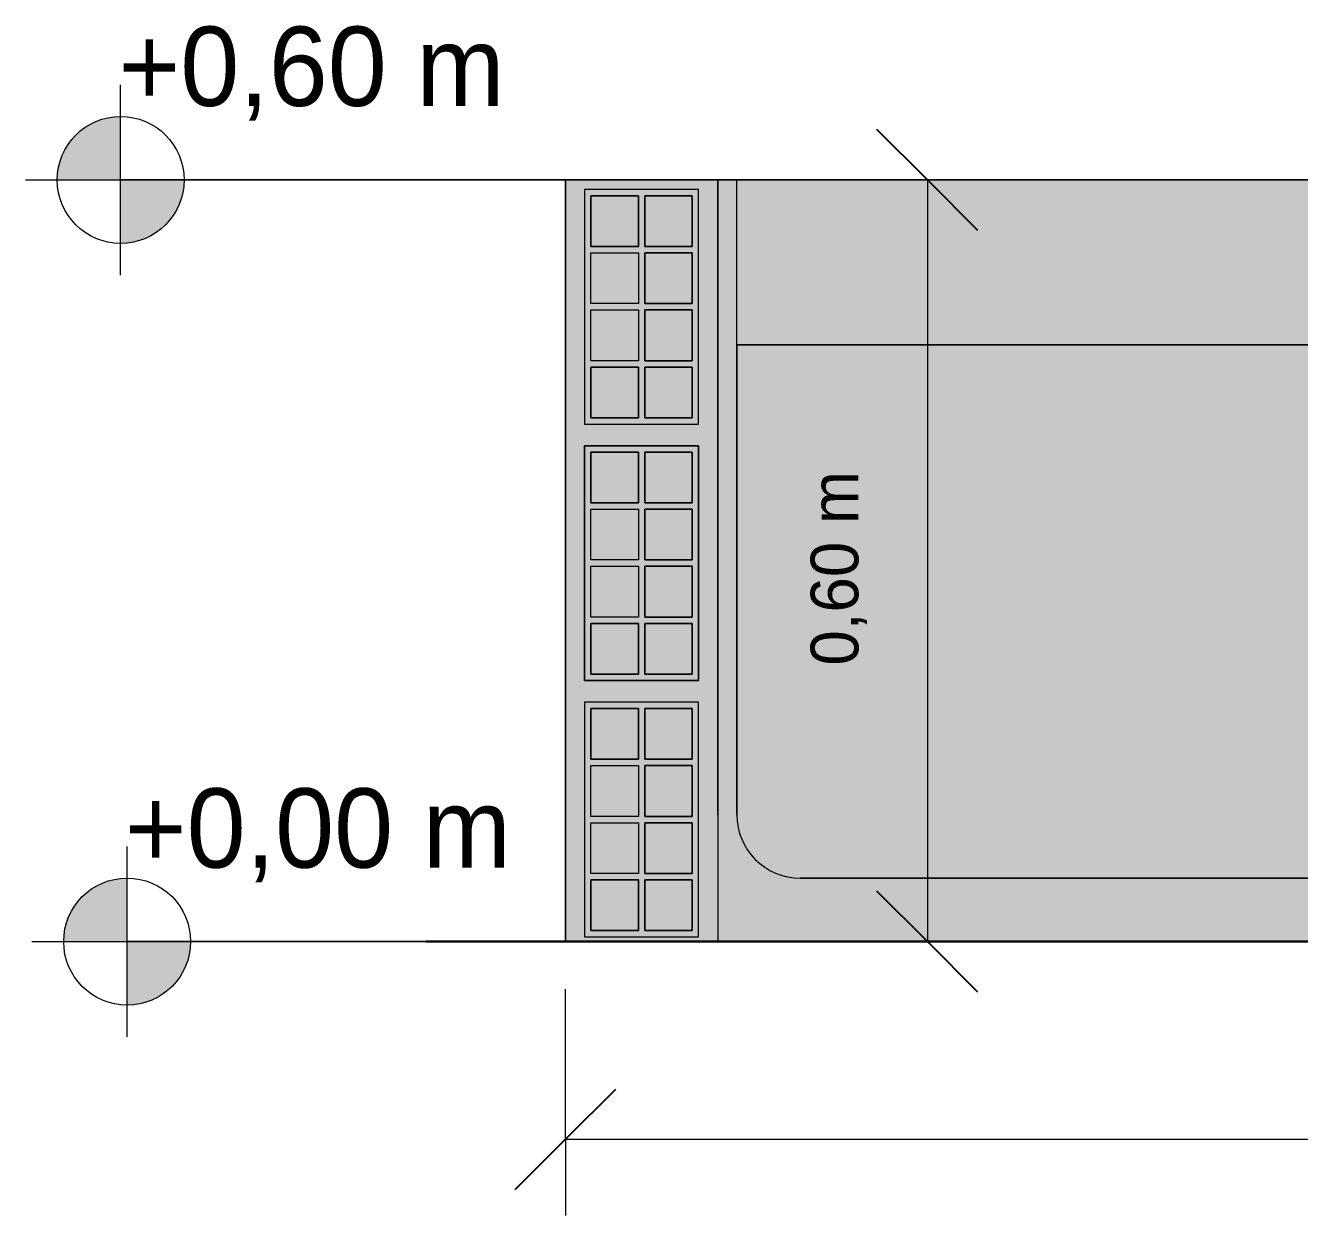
# Model space of a CAD drawing. Header units: metres. Extents: x 5 to 242, y -3 to 162.
# Drawn here: x 43.33 to 44.334, y -0.216 to 0.722 of the extents above; entities that cross this region are included whole.
import ezdxf

# ---------------------------------------------------------------- set-up
doc = ezdxf.new("R2010")
doc.units = ezdxf.units.M
doc.linetypes.add('IMPORT-Dashed _3_', pattern=[0.75, 0.5, -0.25])
doc.layers.add('1053_ARQ_BASE_MATADOURO_2_dwg', color=7, linetype='Continuous', lineweight=5, true_color=0x767676)
doc.layers.add('1053_ARQ_BASE_MATADOURO_dwg', color=7, linetype='Continuous', lineweight=5, true_color=0x767676)
for name, color, linetype, lineweight in [('A-ANNO-DIMS', 7, 'Continuous', 5), ('A-ANNO-DIMS-25', 7, 'Continuous', 5), ('A-COTAS', 7, 'Continuous', 9), ('A-DETL', 7, 'Continuous', 5), ('A-DETL-GENF', 7, 'Continuous', 5), ('A-DETL-THIN', 7, 'Continuous', 5), ('A-ESQ-PORTAS', 7, 'Continuous', 20), ('A-PAREDE', 7, 'Continuous', 30), ('A-PISO', 7, 'Continuous', 5), ('A-PROJEÇÃO', 7, 'IMPORT-Dashed _3_', 15), ('A-WALL', 7, 'Continuous', 9), ('A_PROJEÇÃO', 7, 'IMPORT-Dashed _3_', 5), ('G-ANNO-DIMS', 7, 'Continuous', 5)]:
    doc.layers.add(name, color=color, linetype=linetype, lineweight=lineweight)
doc.styles.add('Century Gothic', font='GOTHIC.TTF', dxfattribs={"height": 0.0375})
doc.styles.add('Century Gothic_1', font='GOTHIC.TTF', dxfattribs={"height": 0.0625})
doc.dimstyles.new('Setores_1_5', dxfattribs={"dimscale": 0.3048, "dimtxt": 0.039156, "dimasz": 0.260417, "dimexe": 0.19685, "dimexo": 0.123031, "dimgap": 0.143537, "dimtad": 1, "dimrnd": 0.01, "dimzin": 0, "dimdsep": 46, "dimtxsty": 'Century Gothic', "dimblk1": 'OBLIQUE', "dimblk2": 'OBLIQUE', "dimsah": 1, "dimcen": 0.09, "dimazin": 0, "dimtfac": 1, "dimtdec": 4, "dimtix": 1, "dimtmove": 0, "dimatfit": 3, "dimfxl": 1, "dimtvp": 1, "dimtolj": 1, "dimtzin": 0, "dimarcsym": 2})

# ---------------------------------------------------------------- blocks, each defined once
blk = doc.blocks.new('1053_ARQ_BASE_MATADOURO_dwg_arq geral tgov-4039641-CC')
at = {"lineweight": 5}
for p, q in [((109.7042, 0), (117.8604, 0)), ((109.7042, 0), (117.8604, 0)), ((109.7042, 0), (117.8604, 0)), ((109.7042, 0), (117.8604, 0)), ((117.8604, 0), (109.8142, 0))]:
    blk.add_line(p, q, dxfattribs=at)
at = {"layer": 'A-COTAS'}
for p in [(114.8218, 0), (117.8604, 0)]:
    blk.add_line(p, (109.7042, 0), dxfattribs=at)
at = {"layer": 'A-ESQ-PORTAS'}
for p, q in [((110.1911, 0), (110.1881, 0)), ((110.1941, 0), (110.1911, 0)), ((110.1874, 0), (110.1674, 0)), ((110.1674, 0), (110.1874, 0)), ((110.1942, 0), (110.1842, 0)), ((110.1842, 0), (110.1942, 0)), ((110.2242, 0), (110.1942, 0)), ((110.1942, 0), (110.2242, 0))]:
    blk.add_line(p, q, dxfattribs=at)
at = {"layer": 'A-PAREDE'}
for p, q in [((109.7042, 0), (110.2242, 0)), ((110.3742, 0), (109.7042, 0)), ((110.2242, 0), (110.3742, 0))]:
    blk.add_line(p, q, dxfattribs=at)
at = {"layer": 'A-PISO'}
blk.add_line((110.1942, 0), (109.7042, 0), dxfattribs=at)
blk.add_line((110.1942, 0), (109.7042, 0), dxfattribs=at)
blk.add_line((110.1942, 0), (109.7042, 0), dxfattribs=at)
at = {"layer": 'A-PROJEÇÃO'}
blk.add_line((110.1674, 0), (109.7038, 0), dxfattribs=at)
at = {"layer": 'A_PROJEÇÃO'}
for p, q in [((109.7042, 0), (110.0742, 0)), ((110.0742, 0), (109.7042, 0)), ((109.7042, 0), (110.8242, 0)), ((110.8242, 0), (109.7042, 0))]:
    blk.add_line(p, q, dxfattribs=at)
blk = doc.blocks.new('1053_ARQ_BASE_MATADOURO_dwg_ARQ GALPAO TGOV-4039645-CC')
at = {"lineweight": 5}
blk.add_line((109.7042, 0), (110.2153, 0), dxfattribs=at)
blk.add_line((109.7042, 0), (110.2153, 0), dxfattribs=at)
blk = doc.blocks.new('1053_ARQ_BASE_MATADOURO_dwg-3625622-CC')
at = {"lineweight": 5}
for p, q in [((117.3142, 0), (109.8142, 0)), ((117.3142, 0), (109.8142, 0)), ((109.8142, 0), (117.3142, 0)), ((117.3142, 0), (109.8142, 0)), ((109.8142, 0), (117.3142, 0)), ((117.3142, 0), (109.8142, 0))]:
    blk.add_line(p, q, dxfattribs=at)
for name in ['1053_ARQ_BASE_MATADOURO_dwg_arq geral tgov-4039641-CC', '1053_ARQ_BASE_MATADOURO_dwg_ARQ GALPAO TGOV-4039645-CC']:
    blk.add_blockref(name, (0, 0))
blk = doc.blocks.new('1053_ARQ_BASE_MATADOURO_2_dwg-3637054-CC')
at = {"layer": 'A-PISO'}
for p, q in [((109.7042, 0), (109.7356, 0)), ((117.4392, 0), (109.7042, 0)), ((117.4392, 0), (109.7042, 0)), ((110.9689, 0), (109.7042, 0)), ((111.0222, 0), (109.7042, 0)), ((109.7042, 0), (110.9751, 0)), ((109.7042, 0), (110.9961, 0)), ((110.9689, 0), (109.7042, 0)), ((111.0222, 0), (109.7042, 0)), ((109.7042, 0), (110.9751, 0)), ((109.7042, 0), (110.9961, 0)), ((109.7042, 0), (111.5085, 0)), ((109.7042, 0), (111.5085, 0)), ((111.4945, 0), (109.7042, 0)), ((111.4945, 0), (109.7042, 0)), ((109.7042, 0), (111.5085, 0)), ((109.7042, 0), (111.5085, 0)), ((111.4945, 0), (109.7042, 0)), ((111.4945, 0), (109.7042, 0)), ((109.7422, 0), (109.7043, 0)), ((109.7422, 0), (109.7043, 0)), ((111.0868, 0), (109.7043, 0)), ((109.7422, 0), (109.7043, 0)), ((109.7422, 0), (109.7043, 0)), ((109.7422, 0), (109.7043, 0)), ((111.0868, 0), (109.7043, 0)), ((109.7422, 0), (109.7043, 0)), ((109.7422, 0), (109.7043, 0)), ((109.7422, 0), (109.7043, 0)), ((117.3142, 0), (109.8142, 0)), ((117.3142, 0), (109.8142, 0)), ((117.3142, 0), (109.8142, 0)), ((117.3142, 0), (109.8142, 0)), ((109.8142, 0), (113.4392, 0)), ((109.8142, 0), (117.3142, 0)), ((117.335, 0), (109.8142, 0)), ((113.4392, 0), (109.8142, 0)), ((117.335, 0), (109.8142, 0)), ((113.4392, 0), (109.8142, 0)), ((113.4392, 0), (109.8142, 0)), ((113.4392, 0), (109.8142, 0)), ((109.7042, 0), (109.8142, 0)), ((109.8142, 0), (109.7042, 0)), ((109.7042, 0), (109.8142, 0)), ((109.8142, 0), (109.7042, 0)), ((109.7042, 0), (109.8142, 0)), ((109.8142, 0), (109.7042, 0)), ((117.3142, 0), (109.7042, 0)), ((109.7042, 0), (117.5642, 0)), ((109.7042, 0), (109.7242, 0)), ((109.7242, 0), (109.7042, 0)), ((109.7042, 0), (109.8142, 0)), ((109.8142, 0), (109.7042, 0)), ((109.8142, 0), (109.7042, 0)), ((113.4392, 0), (109.8142, 0)), ((109.8142, 0), (113.4392, 0)), ((109.8142, 0), (110.3142, 0))]:
    blk.add_line(p, q, dxfattribs=at)
at = {"layer": 'A-PISO', "lineweight": 30}
for p, q in [((117.5125, 0), (109.7042, 0)), ((109.7042, 0), (117.5125, 0))]:
    blk.add_line(p, q, dxfattribs=at)
at = {"layer": 'A-PISO', "flags": 128}
blk.add_lwpolyline([(109.8142, 0), (113.4392, 0), (113.6892, 0)], dxfattribs=at)
blk = doc.blocks.new('DIMBLOCK4-CC')
at = {"layer": 'A-ANNO-DIMS-25'}
for p, q in [((43.7552, -0.1558), (43.7552, -0.0375)), ((51.2552, -0.1558), (51.2552, -0.0375)), ((43.7552, -0.1558), (51.2552, -0.1558)), ((43.7552, -0.1558), (43.7552, -0.2158)), ((51.2552, -0.1558), (51.2552, -0.2158))]:
    blk.add_line(p, q, dxfattribs=at)
at = {"layer": 'A-ANNO-DIMS-25', "lineweight": 25}
for p, q in [((43.7552, -0.1558), (43.7949, -0.1162)), ((51.2552, -0.1558), (51.2949, -0.1162)), ((43.7552, -0.1558), (43.7155, -0.1955)), ((51.2552, -0.1558), (51.2155, -0.1955))]:
    blk.add_line(p, q, dxfattribs=at)
at = {"layer": 'A-ANNO-DIMS-25', "color": 0, "insert": (47.4225, -0.064), "char_height": 0.0375, "width": 0.198392, "attachment_point": 1, "line_spacing_factor": 0.984502, "style": 'Century Gothic'}
blk.add_mtext('7,50 m', dxfattribs=at)
blk = doc.blocks.new('_Oblique')
at = {"color": 0, "linetype": 'ByBlock', "lineweight": -2}
blk.add_line((-0.5, -0.5), (0.5, 0.5), dxfattribs=at)
blk = doc.blocks.new('DIMBLOCK5-CC')
at = {"layer": 'A-ANNO-DIMS-25', "lineweight": 25}
for p, q in [((44.0404, 0.6), (44.0007, 0.6397)), ((44.0404, 0.6), (44.08, 0.5604)), ((44.0404, 0), (44.0007, 0.0397)), ((44.0404, 0), (44.08, -0.0396))]:
    blk.add_line(p, q, dxfattribs=at)
at = {"layer": 'A-ANNO-DIMS-25'}
for p, q in [((44.0404, 0.6), (43.9804, 0.6)), ((44.0404, 0.6), (44.0404, 0)), ((44.0404, 0.6), (44.059, 0.6)), ((44.0404, 0), (43.9804, 0)), ((44.0404, 0), (44.059, 0))]:
    blk.add_line(p, q, dxfattribs=at)
at = {"layer": 'A-ANNO-DIMS-25', "color": 0, "insert": (43.9485, 0.2174), "char_height": 0.0375, "width": 0.198392, "attachment_point": 1, "rotation": 90, "line_spacing_factor": 0.984502, "style": 'Century Gothic'}
blk.add_mtext('0,60 m', dxfattribs=at)
blk = doc.blocks.new('Elevações de ponto - Padrão-77235-CC')
at = {"layer": 'G-ANNO-DIMS', "true_color": 0xff0000}
h = blk.add_hatch(color=1, dxfattribs=at)
edge = h.paths.add_edge_path()
edge.add_line((109.4638, 0.6), (109.4138, 0.6))
edge.add_arc((109.4638, 0.6), 0.05, 90, 180, ccw=False)
edge.add_line((109.4638, 0.65), (109.4638, 0.6))
h = blk.add_hatch(color=1, dxfattribs=at)
edge = h.paths.add_edge_path()
edge.add_line((109.4638, 0.6), (109.5138, 0.6))
edge.add_arc((109.4638, 0.6), 0.05, -90, 0, ccw=False)
edge.add_line((109.4638, 0.55), (109.4638, 0.6))
at = {"layer": 'G-ANNO-DIMS'}
for p, q in [((109.4638, 0.525), (109.4638, 0.675)), ((109.3888, 0.6), (109.8138, 0.6))]:
    blk.add_line(p, q, dxfattribs=at)
blk.add_circle((109.4638, 0.6), 0.05, dxfattribs=at)

msp = doc.modelspace()

# ---------------------------------------------------------------- hatches: boundary and pattern name
at = {"layer": 'A-DETL-GENF', "true_color": 0xc16c45}
h = msp.add_hatch(color=13, dxfattribs=at)
h.paths.add_polyline_path([(43.8127, 0.4076), (43.8602, 0.4076), (43.8602, 0.5926), (43.7702, 0.5926), (43.7702, 0.4076), (43.7752, 0.4076)])
h.paths.add_polyline_path([(43.7752, 0.4126), (43.7752, 0.4526), (43.8127, 0.4526), (43.8127, 0.4126)])
h.paths.add_polyline_path([(43.8552, 0.4126), (43.8177, 0.4126), (43.8177, 0.4526), (43.8552, 0.4526), (43.8552, 0.4166)])
h.paths.add_polyline_path([(43.8183, 0.4576), (43.8177, 0.4576), (43.8177, 0.4976), (43.8552, 0.4976), (43.8552, 0.4576)])
h.paths.add_polyline_path([(43.7752, 0.4576), (43.7752, 0.4976), (43.8127, 0.4976), (43.8127, 0.4576)])
h.paths.add_polyline_path([(43.8183, 0.5026), (43.8177, 0.5026), (43.8177, 0.5426), (43.8552, 0.5426), (43.8552, 0.5026)])
h.paths.add_polyline_path([(43.7752, 0.5026), (43.7752, 0.5426), (43.8127, 0.5426), (43.8127, 0.5026), (43.7755, 0.5026)])
h.paths.add_polyline_path([(43.8552, 0.5476), (43.8177, 0.5476), (43.8177, 0.5876), (43.8552, 0.5876), (43.8552, 0.5826)])
h.paths.add_polyline_path([(43.778, 0.5476), (43.7752, 0.5476), (43.7752, 0.5876), (43.8127, 0.5876), (43.8127, 0.5476)])
at = {"layer": 'A-DETL-GENF', "true_color": 0x808080}
h = msp.add_hatch(dxfattribs=at)
h.set_pattern_fill('FP_3', color=8, style=0, pattern_type=2)
h.set_pattern_definition([(50, (47.76402, 0.8375), (0.1821895, -0.015938), [0.01905, -0.20955]), (355, (47.76402, 0.8375), (-0.035242, 0.191059), [0.01524, -0.16764]), (100.451, (47.78002, 0.83617), (0.146942, 0.17512), [0.01619, -0.17809]), (46.184, (47.76402, 0.8883), (0.271077, -0.042045), [0.02857, -0.31432]), (96.636, (47.78702, 0.8848), (0.237407, 0.247433), [0.02429, -0.26714]), (351.184, (47.76402, 0.8883), (0.237406, 0.247428), [0.02286, -0.25146]), (21, (47.79002, 0.8756), (0.1516197, -0.102267), [0.01905, -0.20955]), (326, (47.79002, 0.8756), (0.0618035, 0.184189), [0.01524, -0.16764]), (71.451, (47.80202, 0.86708), (0.213418, 0.081924), [0.01619, -0.17809]), (37.5, (47.764024, 0.8375), (0.0030864, 0.0845511), [0.00838, -0.15723, 0.00838, -0.1618, -0.16827]), (37.5, (47.764024, 0.8375), (0.0030864, 0.0845511), [-0.33579, 0.00838, -0.15989]), (7.5, (47.76402, 0.8375), (0.0668157, 0.1001782), [0.00838, -0.08865, 0.00838, -0.15342, -0.06413]), (7.5, (47.76402, 0.8375), (0.0668157, 0.1001782), [-0.25883, 0.00838, -0.05575]), (327.5, (47.708024, 0.8375), (0.1355866, -0.0057276), [0.00838, -0.05512, 0.00838, -0.18974, -0.26289]), (327.5, (47.708024, 0.8375), (0.1355866, -0.0057276), [-0.26162, 0.00838, -0.25451]), (317.5, (47.68202, 0.8375), (0.1481253, 0.0254287), [0.00838, -0.07417, 0.00838, -0.12319, -0.18669]), (317.5, (47.68202, 0.8375), (0.1481253, 0.0254287), [-0.21412, 0.00838, -0.17831])])
h.paths.add_polyline_path([(43.8969, 0), (51.1352, 0), (51.1352, 0.1076), (51.134, 0.1092), (51.1331, 0.1114), (51.1327, 0.1138), (51.1331, 0.1162), (51.134, 0.1185), (51.1352, 0.1202), (51.1352, 0.5691), (51.1152, 0.5691), (51.1152, 0.1), (51.1135, 0.0871), (51.1085, 0.075), (51.1005, 0.0646), (51.0902, 0.0567), (51.0781, 0.0517), (51.0652, 0.05), (43.9401, 0.05), (43.9272, 0.0517), (43.9152, 0.0567), (43.9048, 0.0647), (43.8969, 0.075), (43.8919, 0.0871), (43.8902, 0.1), (43.8902, 0.6), (43.8752, 0.6), (43.8752, 0), (43.8919, 0)])
h.paths.add_polyline_path([(51.1198, 0.0311), (51.1174, 0.0315), (51.1151, 0.0324), (51.1132, 0.0339), (51.1117, 0.0358), (51.1108, 0.038), (51.1105, 0.0404), (51.1108, 0.0428), (51.1122, 0.0457), (51.1135, 0.0472), (51.1152, 0.0485), (51.1176, 0.0494), (51.1198, 0.0497), (51.123, 0.0491), (51.1244, 0.0485), (51.1263, 0.047), (51.1278, 0.0451), (51.1287, 0.0428), (51.129, 0.0404), (51.1287, 0.038), (51.1278, 0.0358), (51.1263, 0.0339), (51.1238, 0.0321), (51.1222, 0.0315)])
h.paths.add_polyline_path([(51.1352, 0.5941), (51.135, 0.6), (51.1152, 0.6), (51.1152, 0.5941), (51.1348, 0.5941)])
at = {"layer": 'A-DETL-GENF', "true_color": 0xbfdfff}
msp.add_hatch(color=254, dxfattribs=at).paths.add_polyline_path([(51.0652, 0.05), (51.0781, 0.0517), (51.0902, 0.0567), (51.1006, 0.0647), (51.1085, 0.075), (51.1135, 0.0871), (51.1152, 0.1), (51.1152, 0.47), (50.6793, 0.47), (50.6815, 0.4607), (50.682, 0.454), (50.6795, 0.4466), (50.6743, 0.4407), (50.6662, 0.437), (50.5934, 0.4177), (50.5863, 0.4175), (50.5791, 0.4201), (50.5735, 0.425), (50.5698, 0.4329), (50.5614, 0.4645), (50.556, 0.4633), (50.555, 0.467), (50.5603, 0.4685), (50.5599, 0.47), (43.8902, 0.47), (43.8902, 0.1), (43.8919, 0.0871), (43.8969, 0.075), (43.9049, 0.0646), (43.9153, 0.0567), (43.9274, 0.0517), (43.9402, 0.05), (51.0368, 0.05)])
at = {"layer": 'A-DETL-GENF', "true_color": 0xc16c45}
h = msp.add_hatch(color=13, dxfattribs=at)
h.paths.add_polyline_path([(43.7726, 0.2056), (43.8602, 0.2056), (43.8602, 0.3906), (43.7702, 0.3906), (43.7702, 0.2056)])
h.paths.add_polyline_path([(43.8552, 0.2106), (43.8177, 0.2106), (43.8177, 0.2506), (43.8552, 0.2506), (43.8552, 0.2191)])
h.paths.add_polyline_path([(43.8127, 0.2106), (43.7752, 0.2106), (43.7752, 0.2506), (43.8127, 0.2506), (43.8127, 0.2191)])
h.paths.add_polyline_path([(43.7752, 0.2556), (43.7752, 0.2956), (43.8127, 0.2956), (43.8127, 0.2556)])
h.paths.add_polyline_path([(43.8183, 0.2556), (43.8177, 0.2556), (43.8177, 0.2956), (43.8552, 0.2956), (43.8552, 0.2556)])
h.paths.add_polyline_path([(43.8177, 0.3006), (43.8177, 0.3406), (43.8552, 0.3406), (43.8552, 0.3006), (43.8183, 0.3006)])
h.paths.add_polyline_path([(43.7792, 0.3006), (43.7752, 0.3006), (43.7752, 0.3406), (43.8127, 0.3406), (43.8127, 0.3006)])
h.paths.add_polyline_path([(43.8552, 0.3456), (43.8177, 0.3456), (43.8177, 0.3856), (43.8552, 0.3856), (43.8552, 0.3806)])
h.paths.add_polyline_path([(43.8127, 0.3456), (43.7752, 0.3456), (43.7752, 0.3856), (43.8127, 0.3856)])
h = msp.add_hatch(color=13, dxfattribs=at)
h.paths.add_polyline_path([(43.8177, 0.0036), (43.8602, 0.0036), (43.8602, 0.1886), (43.7702, 0.1886), (43.7702, 0.0036), (43.8127, 0.0036)])
h.paths.add_polyline_path([(43.8552, 0.0086), (43.8177, 0.0086), (43.8177, 0.0486), (43.8552, 0.0486), (43.8552, 0.0457)])
h.paths.add_polyline_path([(43.8127, 0.0086), (43.7752, 0.0086), (43.7752, 0.0486), (43.8127, 0.0486), (43.8127, 0.0457)])
h.paths.add_polyline_path([(43.7752, 0.0536), (43.7752, 0.0936), (43.8127, 0.0936), (43.8127, 0.0536)])
h.paths.add_polyline_path([(43.8177, 0.0536), (43.8177, 0.0936), (43.8552, 0.0936), (43.8552, 0.0536)])
h.paths.add_polyline_path([(43.8127, 0.0986), (43.7752, 0.0986), (43.7752, 0.1386), (43.8127, 0.1386), (43.8127, 0.1)])
h.paths.add_polyline_path([(43.8177, 0.0986), (43.8177, 0.1386), (43.8552, 0.1386), (43.8552, 0.0986), (43.8183, 0.0986)])
h.paths.add_polyline_path([(43.8552, 0.1436), (43.8177, 0.1436), (43.8177, 0.1836), (43.8552, 0.1836)])
h.paths.add_polyline_path([(43.8127, 0.1436), (43.7752, 0.1436), (43.7752, 0.1836), (43.8127, 0.1836)])
at = {"layer": 'A-WALL', "true_color": 0x787878}
h = msp.add_hatch(color=8, dxfattribs=at)
h.paths.add_polyline_path([(43.7552, 0), (43.8752, 0), (43.8752, 0.6), (43.7552, 0.6), (43.7552, 0.0021)])
h.paths.add_polyline_path([(51.1496, 0), (51.2552, 0), (51.2552, 0.5691), (51.2407, 0.5691), (51.2407, 0.415), (51.1507, 0.415), (51.1507, 0.5691), (51.1352, 0.5691), (51.1355, 0.1204), (51.1374, 0.1219), (51.1396, 0.1228), (51.142, 0.1231), (51.1444, 0.1228), (51.1467, 0.1219), (51.1486, 0.1204), (51.1501, 0.1185), (51.1507, 0.1168), (51.1507, 0.196), (51.2407, 0.196), (51.2407, 0.011), (51.1507, 0.011), (51.1507, 0.1108), (51.1501, 0.1092), (51.1486, 0.1073), (51.1467, 0.1058), (51.1444, 0.1049), (51.142, 0.1045), (51.1396, 0.1049), (51.1374, 0.1058), (51.1352, 0.1076), (51.1352, 0), (51.1397, 0)])
h.paths.add_polyline_path([(43.8602, 0.0036), (43.7702, 0.0036), (43.7702, 0.1886), (43.8602, 0.1886), (43.8602, 0.0086)])
h.paths.add_polyline_path([(43.8552, 0.0086), (43.8552, 0.0486), (43.8177, 0.0486), (43.8177, 0.0086)])
h.paths.add_polyline_path([(43.7752, 0.0086), (43.8127, 0.0086), (43.8127, 0.0486), (43.7752, 0.0486), (43.7752, 0.0457)])
h.paths.add_polyline_path([(51.2357, 0.016), (51.2357, 0.056), (51.1982, 0.056), (51.1982, 0.016)])
h.paths.add_polyline_path([(51.1932, 0.016), (51.1932, 0.056), (51.1557, 0.056), (51.1557, 0.016), (51.1642, 0.016)])
h.paths.add_polyline_path([(43.9402, 0.05), (51.0654, 0.05), (51.0782, 0.0517), (51.0902, 0.0567), (51.1006, 0.0647), (51.1085, 0.075), (51.1135, 0.0871), (51.1135, 0.0871), (51.1085, 0.075), (51.1005, 0.0646), (51.0902, 0.0567), (51.078, 0.0517), (51.0652, 0.05), (43.9402, 0.05), (43.9273, 0.0517), (43.9152, 0.0567), (43.9049, 0.0647), (43.8969, 0.075), (43.8919, 0.0871), (43.8919, 0.0871), (43.8969, 0.075), (43.9049, 0.0646), (43.9153, 0.0567), (43.9273, 0.0517), (43.9401, 0.05)])
h.paths.add_polyline_path([(43.8127, 0.0536), (43.8127, 0.0936), (43.7752, 0.0936), (43.7752, 0.0536)])
h.paths.add_polyline_path([(43.8552, 0.0536), (43.8552, 0.0936), (43.8177, 0.0936), (43.8177, 0.0536)])
h.paths.add_polyline_path([(51.1642, 0.061), (51.1932, 0.061), (51.1932, 0.101), (51.1557, 0.101), (51.1557, 0.061)])
h.paths.add_polyline_path([(51.1982, 0.061), (51.2357, 0.061), (51.2357, 0.101), (51.1982, 0.101)])
h.paths.add_polyline_path([(43.7752, 0.0986), (43.8127, 0.0986), (43.8127, 0.1386), (43.7752, 0.1386), (43.7752, 0.1)])
h.paths.add_polyline_path([(43.8552, 0.0986), (43.8552, 0.1386), (43.8177, 0.1386), (43.8177, 0.0986)])
h.paths.add_polyline_path([(51.2357, 0.106), (51.2357, 0.146), (51.1982, 0.146), (51.1982, 0.106)])
h.paths.add_polyline_path([(51.1932, 0.106), (51.1932, 0.146), (51.1557, 0.146), (51.156, 0.106), (51.1642, 0.106)])
h.paths.add_polyline_path([(43.8127, 0.1436), (43.8127, 0.1836), (43.7752, 0.1836), (43.7752, 0.1436), (43.7776, 0.1436)])
h.paths.add_polyline_path([(43.8552, 0.1436), (43.8552, 0.1836), (43.8177, 0.1836), (43.8177, 0.1436), (43.8528, 0.1436)])
h.paths.add_polyline_path([(51.2357, 0.151), (51.2357, 0.191), (51.1982, 0.191), (51.1982, 0.151), (51.2334, 0.151)])
h.paths.add_polyline_path([(51.1642, 0.151), (51.1932, 0.151), (51.1932, 0.191), (51.1557, 0.191), (51.1557, 0.151), (51.1581, 0.151)])
h.paths.add_polyline_path([(43.8177, 0.2056), (43.7702, 0.2056), (43.7702, 0.3906), (43.8602, 0.3906), (43.8602, 0.2056), (43.8496, 0.2056)])
h.paths.add_polyline_path([(43.8127, 0.2106), (43.8127, 0.2506), (43.7752, 0.2506), (43.7752, 0.2106)])
h.paths.add_polyline_path([(43.8552, 0.2106), (43.8552, 0.2506), (43.8177, 0.2506), (43.8177, 0.2106)])
h.paths.add_polyline_path([(51.2407, 0.213), (51.1507, 0.213), (51.1507, 0.398), (51.2407, 0.398), (51.2407, 0.218)])
h.paths.add_polyline_path([(51.1932, 0.218), (51.1932, 0.258), (51.1557, 0.258), (51.1557, 0.218), (51.1642, 0.218)])
h.paths.add_polyline_path([(51.1982, 0.218), (51.2357, 0.218), (51.2357, 0.258), (51.1982, 0.258), (51.1982, 0.2191)])
h.paths.add_polyline_path([(43.8127, 0.2556), (43.8127, 0.2956), (43.7752, 0.2956), (43.7752, 0.2556)])
h.paths.add_polyline_path([(43.8552, 0.2556), (43.8552, 0.2956), (43.8177, 0.2956), (43.8177, 0.2556)])
h.paths.add_polyline_path([(51.1982, 0.263), (51.2357, 0.263), (51.2357, 0.303), (51.1982, 0.303)])
h.paths.add_polyline_path([(51.1642, 0.263), (51.1932, 0.263), (51.1932, 0.303), (51.1557, 0.303), (51.1557, 0.263)])
h.paths.add_polyline_path([(43.8177, 0.3006), (43.8552, 0.3006), (43.8552, 0.3406), (43.8177, 0.3406), (43.8177, 0.3059)])
h.paths.add_polyline_path([(43.8127, 0.3006), (43.8127, 0.3406), (43.7752, 0.3406), (43.7755, 0.3006)])
h.paths.add_polyline_path([(51.2046, 0.308), (51.2357, 0.308), (51.2357, 0.348), (51.2203, 0.348), (51.2193, 0.3467), (51.2173, 0.3452), (51.2151, 0.3443), (51.2127, 0.344), (51.2103, 0.3443), (51.208, 0.3452), (51.2061, 0.3467), (51.2048, 0.348), (51.1982, 0.348), (51.1982, 0.308), (51.2034, 0.308)])
h.paths.add_polyline_path([(51.1557, 0.308), (51.1932, 0.308), (51.1932, 0.348), (51.1557, 0.348)])
h.paths.add_polyline_path([(43.7776, 0.3456), (43.8127, 0.3456), (43.8127, 0.3856), (43.7752, 0.3856), (43.7752, 0.3456)])
h.paths.add_polyline_path([(43.8177, 0.3456), (43.8552, 0.3456), (43.8552, 0.3856), (43.8177, 0.3856), (43.8177, 0.3481)])
h.paths.add_polyline_path([(51.2334, 0.353), (51.2357, 0.353), (51.2357, 0.393), (51.1982, 0.393), (51.1982, 0.353), (51.2034, 0.3532), (51.2037, 0.3556), (51.2046, 0.3579), (51.2061, 0.3598), (51.208, 0.3613), (51.2103, 0.3622), (51.2127, 0.3625), (51.2151, 0.3622), (51.2173, 0.3613), (51.2193, 0.3598), (51.2207, 0.3579), (51.2217, 0.3556), (51.222, 0.353), (51.2279, 0.353)])
h.paths.add_polyline_path([(51.1581, 0.353), (51.1932, 0.3532), (51.1932, 0.393), (51.1557, 0.393), (51.1557, 0.353)])
h.paths.add_polyline_path([(43.7726, 0.4076), (43.7702, 0.4076), (43.7702, 0.5926), (43.8602, 0.5926), (43.8602, 0.4076), (43.7752, 0.4076)])
h.paths.add_polyline_path([(43.8552, 0.4126), (43.8552, 0.4526), (43.8177, 0.4526), (43.8177, 0.4126)])
h.paths.add_polyline_path([(43.7752, 0.4126), (43.8127, 0.4126), (43.8127, 0.4526), (43.7752, 0.4526), (43.7752, 0.4151)])
h.paths.add_polyline_path([(51.2357, 0.42), (51.2357, 0.46), (51.1982, 0.46), (51.1982, 0.42)])
h.paths.add_polyline_path([(51.1932, 0.42), (51.1932, 0.46), (51.1557, 0.46), (51.1557, 0.42), (51.1642, 0.42)])
h.paths.add_polyline_path([(43.8552, 0.4576), (43.8552, 0.4976), (43.8177, 0.4976), (43.8177, 0.4576)])
h.paths.add_polyline_path([(43.7752, 0.4576), (43.8127, 0.4576), (43.8127, 0.4976), (43.7752, 0.4976), (43.7752, 0.47)])
h.paths.add_polyline_path([(51.1982, 0.465), (51.2357, 0.465), (51.2357, 0.505), (51.1982, 0.505), (51.1982, 0.4793)])
h.paths.add_polyline_path([(51.1932, 0.465), (51.1932, 0.505), (51.1557, 0.505), (51.1557, 0.465), (51.1642, 0.465)])
h.paths.add_polyline_path([(50.5582, 0.47), (50.5599, 0.47), (50.5583, 0.4769), (50.5582, 0.4807), (50.5581, 0.4796), (50.5578, 0.4835), (50.5604, 0.4909), (50.5659, 0.497), (50.5734, 0.5005), (50.6461, 0.5198), (50.6534, 0.5201), (50.6605, 0.5176), (50.6663, 0.5126), (50.6676, 0.5098), (50.669, 0.5071), (50.67, 0.5047), (50.6717, 0.4982), (50.6766, 0.4995), (50.6759, 0.5021), (50.8981, 0.5616), (50.8984, 0.5619), (50.8995, 0.5627), (50.9007, 0.5632), (50.9188, 0.5692), (50.9184, 0.5716), (50.9159, 0.5716), (50.9154, 0.5697), (50.913, 0.5697), (50.913, 0.5934), (50.9154, 0.5934), (50.9159, 0.5916), (50.9314, 0.5916), (50.9342, 0.5943), (50.9542, 0.5943), (50.9542, 0.5993), (50.9592, 0.5993), (50.9593, 0.5941), (50.9867, 0.5941), (50.9867, 0.6), (43.8902, 0.6), (43.8902, 0.47), (50.5569, 0.47)])
h.paths.add_polyline_path([(50.6807, 0.47), (51.1152, 0.47), (51.1152, 0.5691), (51.0937, 0.5691), (51.0937, 0.5563), (51.0772, 0.5563), (51.0772, 0.5582), (51.0032, 0.5582), (51.0032, 0.5563), (50.9867, 0.5563), (50.9867, 0.5691), (50.9592, 0.569), (50.9592, 0.5638), (50.9542, 0.5638), (50.9542, 0.5688), (50.9342, 0.5688), (50.9314, 0.5716), (50.9289, 0.5716), (50.9281, 0.5666), (50.9276, 0.5656), (50.9259, 0.5641), (50.9239, 0.5635), (50.9043, 0.5519), (50.903, 0.5517), (50.9016, 0.5517), (50.8991, 0.5524), (50.6938, 0.4974), (50.6938, 0.4969), (50.6784, 0.4928), (50.6776, 0.4957), (50.6728, 0.4942), (50.6793, 0.47), (50.6806, 0.47)])
h.paths.add_polyline_path([(43.8127, 0.5026), (43.8127, 0.5426), (43.7752, 0.5426), (43.7755, 0.5026)])
h.paths.add_polyline_path([(43.8552, 0.5026), (43.8552, 0.5426), (43.8177, 0.5426), (43.8177, 0.5026)])
h.paths.add_polyline_path([(51.2279, 0.51), (51.2357, 0.51), (51.2357, 0.55), (51.1982, 0.55), (51.1982, 0.51)])
h.paths.add_polyline_path([(51.1557, 0.51), (51.1932, 0.51), (51.1932, 0.55), (51.1557, 0.55)])
h.paths.add_polyline_path([(43.778, 0.5476), (43.8127, 0.5476), (43.8127, 0.5876), (43.7752, 0.5876), (43.7752, 0.5476), (43.7776, 0.5476)])
h.paths.add_polyline_path([(43.8177, 0.5476), (43.8552, 0.5476), (43.8552, 0.5876), (43.8177, 0.5876), (43.8177, 0.5501)])
h.paths.add_polyline_path([(51.2334, 0.555), (51.2357, 0.555), (51.2357, 0.5691), (51.1982, 0.5691), (51.1982, 0.555), (51.2279, 0.555)])
h.paths.add_polyline_path([(51.1581, 0.555), (51.1932, 0.555), (51.1932, 0.5691), (51.1557, 0.5691), (51.1557, 0.555)])
h.paths.add_polyline_path([(51.2279, 0.5941), (51.2357, 0.5941), (51.2357, 0.595), (51.1982, 0.595), (51.1982, 0.5941)])
h.paths.add_polyline_path([(51.1005, 0.5941), (51.1152, 0.5941), (51.1152, 0.6), (51.0937, 0.6), (51.0937, 0.5941)])
h.paths.add_polyline_path([(51.1905, 0.5941), (51.1932, 0.5941), (51.1932, 0.595), (51.1557, 0.595), (51.1557, 0.5941), (51.1642, 0.5941)])
h.paths.add_polyline_path([(51.1352, 0.5941), (51.1507, 0.5941), (51.1507, 0.6), (51.1352, 0.6), (51.1352, 0.595)])
h.paths.add_polyline_path([(51.2407, 0.5941), (51.2552, 0.5941), (51.2552, 0.6), (51.2407, 0.6), (51.2407, 0.595)])

# ---------------------------------------------------------------- linework, layer by layer
at = {"layer": 'A-DETL', "color": 197, "true_color": 0x5f3f7f}
for p, q in [((43.7552, 0), (43.7552, 0.6)), ((43.7552, 0.6), (51.2552, 0.6)), ((51.2552, 0), (43.7552, 0))]:
    msp.add_line(p, q, dxfattribs=at)
at = {"layer": 'A-DETL'}
for p, q in [((43.8602, 0.5926), (43.7702, 0.5926)), ((43.7702, 0.5926), (43.7702, 0.4076)), ((43.8602, 0.5926), (43.7702, 0.5926)), ((43.7702, 0.5926), (43.7702, 0.4076)), ((43.8602, 0.5926), (43.7702, 0.5926)), ((43.7702, 0.5926), (43.7702, 0.4076)), ((43.8602, 0.4076), (43.8602, 0.5926)), ((43.8602, 0.4076), (43.8602, 0.5926)), ((43.8602, 0.4076), (43.8602, 0.5926)), ((43.8752, 0.1), (43.8752, 0.6)), ((43.7752, 0.5476), (43.7752, 0.5876)), ((43.7752, 0.5876), (43.8127, 0.5876)), ((43.8127, 0.5876), (43.7752, 0.5876)), ((43.7752, 0.5876), (43.7752, 0.5476)), ((43.8127, 0.5876), (43.8127, 0.5476)), ((43.8127, 0.5476), (43.8127, 0.5876)), ((43.8177, 0.5476), (43.8177, 0.5876)), ((43.8177, 0.5876), (43.8552, 0.5876)), ((43.8552, 0.5876), (43.8177, 0.5876)), ((43.8177, 0.5876), (43.8177, 0.5476)), ((43.8552, 0.5876), (43.8552, 0.5476)), ((43.8552, 0.5476), (43.8552, 0.5876)), ((43.8127, 0.5476), (43.7752, 0.5476)), ((43.7752, 0.5476), (43.8127, 0.5476)), ((43.7752, 0.5026), (43.7752, 0.5426)), ((43.7752, 0.5426), (43.8127, 0.5426)), ((43.7752, 0.5026), (43.7752, 0.5426)), ((43.7752, 0.5426), (43.8127, 0.5426)), ((43.8127, 0.5426), (43.8127, 0.5026)), ((43.8127, 0.5426), (43.8127, 0.5026)), ((43.8552, 0.5476), (43.8177, 0.5476)), ((43.8177, 0.5476), (43.8552, 0.5476)), ((43.8177, 0.5026), (43.8177, 0.5426)), ((43.8177, 0.5426), (43.8552, 0.5426)), ((43.8552, 0.5426), (43.8177, 0.5426)), ((43.8177, 0.5426), (43.8177, 0.5026)), ((43.8552, 0.5426), (43.8552, 0.5026)), ((43.8552, 0.5026), (43.8552, 0.5426)), ((43.8127, 0.5026), (43.7752, 0.5026)), ((43.8127, 0.5026), (43.7752, 0.5026)), ((43.8552, 0.5026), (43.8177, 0.5026)), ((43.8177, 0.5026), (43.8552, 0.5026)), ((43.7752, 0.4576), (43.7752, 0.4976)), ((43.7752, 0.4976), (43.8127, 0.4976)), ((43.7752, 0.4576), (43.7752, 0.4976)), ((43.7752, 0.4976), (43.8127, 0.4976)), ((43.8127, 0.4976), (43.8127, 0.4576)), ((43.8127, 0.4976), (43.8127, 0.4576)), ((43.8177, 0.4576), (43.8177, 0.4976)), ((43.8177, 0.4976), (43.8552, 0.4976)), ((43.8552, 0.4976), (43.8177, 0.4976)), ((43.8177, 0.4976), (43.8177, 0.4576)), ((43.8552, 0.4976), (43.8552, 0.4576)), ((43.8552, 0.4576), (43.8552, 0.4976)), ((43.8127, 0.4576), (43.7752, 0.4576)), ((43.8127, 0.4576), (43.7752, 0.4576)), ((43.7752, 0.4126), (43.7752, 0.4526)), ((43.7752, 0.4526), (43.8127, 0.4526)), ((43.7752, 0.4526), (43.7752, 0.4126)), ((43.8127, 0.4526), (43.7752, 0.4526)), ((43.8127, 0.4526), (43.8127, 0.4126)), ((43.8127, 0.4126), (43.8127, 0.4526)), ((43.8552, 0.4576), (43.8177, 0.4576)), ((43.8177, 0.4576), (43.8552, 0.4576)), ((43.8177, 0.4126), (43.8177, 0.4526)), ((43.8177, 0.4526), (43.8552, 0.4526)), ((43.8552, 0.4526), (43.8177, 0.4526)), ((43.8177, 0.4526), (43.8177, 0.4126)), ((43.8552, 0.4526), (43.8552, 0.4126)), ((43.8552, 0.4126), (43.8552, 0.4526)), ((43.8127, 0.4126), (43.7752, 0.4126)), ((43.7752, 0.4126), (43.8127, 0.4126)), ((43.8552, 0.4126), (43.8177, 0.4126)), ((43.8177, 0.4126), (43.8552, 0.4126)), ((43.7702, 0.4076), (43.8602, 0.4076)), ((43.7702, 0.4076), (43.8602, 0.4076)), ((43.7702, 0.4076), (43.8602, 0.4076)), ((43.8602, 0.3906), (43.7702, 0.3906)), ((43.7702, 0.3906), (43.7702, 0.2056)), ((43.7702, 0.2056), (43.7702, 0.3906)), ((43.7702, 0.3906), (43.8602, 0.3906)), ((43.8602, 0.3906), (43.7702, 0.3906)), ((43.7702, 0.3906), (43.7702, 0.2056)), ((43.7752, 0.3456), (43.7752, 0.3856)), ((43.7752, 0.3856), (43.8127, 0.3856)), ((43.8127, 0.3856), (43.7752, 0.3856)), ((43.7752, 0.3856), (43.7752, 0.3456)), ((43.8127, 0.3856), (43.8127, 0.3456)), ((43.8127, 0.3456), (43.8127, 0.3856)), ((43.8177, 0.3456), (43.8177, 0.3856)), ((43.8177, 0.3856), (43.8552, 0.3856)), ((43.8552, 0.3856), (43.8177, 0.3856)), ((43.8177, 0.3856), (43.8177, 0.3456)), ((43.8552, 0.3856), (43.8552, 0.3456)), ((43.8552, 0.3456), (43.8552, 0.3856)), ((43.8602, 0.2056), (43.8602, 0.3906)), ((43.8602, 0.3906), (43.8602, 0.2056)), ((43.8602, 0.2056), (43.8602, 0.3906)), ((43.8127, 0.3456), (43.7752, 0.3456)), ((43.7752, 0.3456), (43.8127, 0.3456)), ((43.8552, 0.3456), (43.8177, 0.3456)), ((43.8177, 0.3456), (43.8552, 0.3456)), ((43.7752, 0.3006), (43.7752, 0.3406)), ((43.7752, 0.3406), (43.8127, 0.3406)), ((43.7752, 0.3006), (43.7752, 0.3406)), ((43.7752, 0.3406), (43.8127, 0.3406)), ((43.8127, 0.3406), (43.8127, 0.3006)), ((43.8127, 0.3406), (43.8127, 0.3006)), ((43.8177, 0.3006), (43.8177, 0.3406)), ((43.8177, 0.3406), (43.8552, 0.3406)), ((43.8552, 0.3406), (43.8177, 0.3406)), ((43.8177, 0.3406), (43.8177, 0.3006)), ((43.8552, 0.3406), (43.8552, 0.3006)), ((43.8552, 0.3006), (43.8552, 0.3406)), ((43.8127, 0.3006), (43.7752, 0.3006)), ((43.8127, 0.3006), (43.7752, 0.3006)), ((43.7752, 0.2556), (43.7752, 0.2956)), ((43.7752, 0.2956), (43.8127, 0.2956)), ((43.7752, 0.2556), (43.7752, 0.2956)), ((43.7752, 0.2956), (43.8127, 0.2956)), ((43.8127, 0.2956), (43.8127, 0.2556)), ((43.8127, 0.2956), (43.8127, 0.2556)), ((43.8552, 0.3006), (43.8177, 0.3006)), ((43.8177, 0.3006), (43.8552, 0.3006)), ((43.8177, 0.2556), (43.8177, 0.2956)), ((43.8177, 0.2956), (43.8552, 0.2956)), ((43.8552, 0.2956), (43.8177, 0.2956)), ((43.8177, 0.2956), (43.8177, 0.2556)), ((43.8552, 0.2956), (43.8552, 0.2556)), ((43.8552, 0.2556), (43.8552, 0.2956)), ((43.8127, 0.2556), (43.7752, 0.2556)), ((43.8127, 0.2556), (43.7752, 0.2556)), ((43.8552, 0.2556), (43.8177, 0.2556)), ((43.8177, 0.2556), (43.8552, 0.2556)), ((43.7752, 0.2106), (43.7752, 0.2506)), ((43.7752, 0.2506), (43.8127, 0.2506)), ((43.7752, 0.2506), (43.7752, 0.2106)), ((43.8127, 0.2506), (43.7752, 0.2506)), ((43.8127, 0.2506), (43.8127, 0.2106)), ((43.8127, 0.2106), (43.8127, 0.2506)), ((43.8177, 0.2106), (43.8177, 0.2506)), ((43.8177, 0.2506), (43.8552, 0.2506)), ((43.8552, 0.2506), (43.8177, 0.2506)), ((43.8177, 0.2506), (43.8177, 0.2106)), ((43.8552, 0.2506), (43.8552, 0.2106)), ((43.8552, 0.2106), (43.8552, 0.2506)), ((43.7702, 0.2056), (43.8602, 0.2056)), ((43.8602, 0.2056), (43.7702, 0.2056)), ((43.7702, 0.2056), (43.8602, 0.2056)), ((43.8127, 0.2106), (43.7752, 0.2106)), ((43.7752, 0.2106), (43.8127, 0.2106)), ((43.8552, 0.2106), (43.8177, 0.2106)), ((43.8177, 0.2106), (43.8552, 0.2106)), ((43.8602, 0.1886), (43.7702, 0.1886)), ((43.7702, 0.1886), (43.7702, 0.0036)), ((43.8602, 0.1886), (43.7702, 0.1886)), ((43.7702, 0.1886), (43.7702, 0.0036)), ((43.8602, 0.1886), (43.7702, 0.1886)), ((43.7702, 0.1886), (43.7702, 0.0036)), ((43.8602, 0.1886), (43.7702, 0.1886)), ((43.7702, 0.1886), (43.7702, 0.0036)), ((43.7752, 0.1436), (43.7752, 0.1836)), ((43.7752, 0.1836), (43.8127, 0.1836)), ((43.8127, 0.1836), (43.7752, 0.1836)), ((43.7752, 0.1836), (43.7752, 0.1436)), ((43.8127, 0.1836), (43.8127, 0.1436)), ((43.8127, 0.1436), (43.8127, 0.1836)), ((43.8177, 0.1436), (43.8177, 0.1836)), ((43.8177, 0.1836), (43.8552, 0.1836)), ((43.8552, 0.1836), (43.8177, 0.1836)), ((43.8177, 0.1836), (43.8177, 0.1436)), ((43.8552, 0.1836), (43.8552, 0.1436)), ((43.8552, 0.1436), (43.8552, 0.1836)), ((43.8602, 0.0036), (43.8602, 0.1886)), ((43.8602, 0.0036), (43.8602, 0.1886)), ((43.8602, 0.0036), (43.8602, 0.1886)), ((43.8602, 0.0036), (43.8602, 0.1886)), ((43.8127, 0.1436), (43.7752, 0.1436)), ((43.7752, 0.1436), (43.8127, 0.1436)), ((43.8552, 0.1436), (43.8177, 0.1436)), ((43.8177, 0.1436), (43.8552, 0.1436)), ((43.7752, 0.0986), (43.7752, 0.1386)), ((43.7752, 0.1386), (43.8127, 0.1386)), ((43.7752, 0.0986), (43.7752, 0.1386)), ((43.7752, 0.1386), (43.8127, 0.1386)), ((43.8127, 0.1386), (43.8127, 0.0986)), ((43.8127, 0.1386), (43.8127, 0.0986)), ((43.8177, 0.0986), (43.8177, 0.1386)), ((43.8177, 0.1386), (43.8552, 0.1386)), ((43.8552, 0.1386), (43.8177, 0.1386)), ((43.8177, 0.1386), (43.8177, 0.0986)), ((43.8552, 0.1386), (43.8177, 0.1386)), ((43.8552, 0.1386), (43.8552, 0.0986)), ((43.8552, 0.0986), (43.8552, 0.1386)), ((43.8127, 0.0986), (43.7752, 0.0986)), ((43.8127, 0.0986), (43.7752, 0.0986)), ((43.7752, 0.0536), (43.7752, 0.0936)), ((43.7752, 0.0936), (43.8127, 0.0936)), ((43.7752, 0.0536), (43.7752, 0.0936)), ((43.7752, 0.0936), (43.8127, 0.0936)), ((43.8127, 0.0936), (43.8127, 0.0536)), ((43.8127, 0.0936), (43.8127, 0.0536)), ((43.8552, 0.0986), (43.8177, 0.0986)), ((43.8177, 0.0986), (43.8552, 0.0986)), ((43.8177, 0.0536), (43.8177, 0.0936)), ((43.8177, 0.0936), (43.8552, 0.0936)), ((43.8552, 0.0936), (43.8177, 0.0936)), ((43.8177, 0.0936), (43.8177, 0.0536)), ((43.8552, 0.0936), (43.8177, 0.0936)), ((43.8552, 0.0936), (43.8552, 0.0536)), ((43.8552, 0.0536), (43.8552, 0.0936)), ((43.8127, 0.0536), (43.7752, 0.0536)), ((43.8127, 0.0536), (43.7752, 0.0536)), ((43.8552, 0.0536), (43.8177, 0.0536)), ((43.8177, 0.0536), (43.8552, 0.0536)), ((43.7752, 0.0086), (43.7752, 0.0486)), ((43.7752, 0.0486), (43.8127, 0.0486)), ((43.7752, 0.0486), (43.7752, 0.0086)), ((43.8127, 0.0486), (43.7752, 0.0486)), ((43.8127, 0.0486), (43.8127, 0.0086)), ((43.8127, 0.0086), (43.8127, 0.0486)), ((43.8177, 0.0086), (43.8177, 0.0486)), ((43.8177, 0.0486), (43.8552, 0.0486)), ((43.8552, 0.0486), (43.8177, 0.0486)), ((43.8177, 0.0486), (43.8177, 0.0086)), ((43.8552, 0.0486), (43.8552, 0.0086)), ((43.8552, 0.0086), (43.8552, 0.0486)), ((43.9402, 0.05), (51.0629, 0.05)), ((43.7702, 0.0036), (43.8602, 0.0036)), ((43.7702, 0.0036), (43.8602, 0.0036)), ((43.7702, 0.0036), (43.8602, 0.0036)), ((43.7702, 0.0036), (43.8602, 0.0036)), ((43.8127, 0.0086), (43.7752, 0.0086)), ((43.7752, 0.0086), (43.8127, 0.0086)), ((43.8552, 0.0086), (43.8177, 0.0086)), ((43.8177, 0.0086), (43.8552, 0.0086)), ((43.8752, 0), (47.7091, 0))]:
    msp.add_line(p, q, dxfattribs=at)
at = {"layer": 'A-DETL', "lineweight": 9}
msp.add_line((43.8902, 0.47), (51.1152, 0.47), dxfattribs=at)
at = {"layer": 'A-DETL-THIN'}
for p, q in [((43.8902, 0.6), (43.8752, 0.6)), ((43.8752, 0.6), (43.8752, 0)), ((43.8902, 0.1), (43.8902, 0.6)), ((43.8902, 0.47), (43.8902, 0.1)), ((51.1152, 0.47), (43.8902, 0.47)), ((43.9402, 0.05), (51.0652, 0.05)), ((51.0652, 0.05), (43.9402, 0.05)), ((43.8752, 0), (51.1352, 0))]:
    msp.add_line(p, q, dxfattribs=at)
msp.add_arc((43.9402, 0.1), 0.05, 180, 270, dxfattribs=at)
msp.add_arc((43.9402, 0.1), 0.05, 180, 270, dxfattribs=at)
at = {"layer": 'A-WALL', "color": 253, "true_color": 0xaaaaaa}
for p, q in [((51.1507, 0.6), (43.7552, 0.6)), ((43.7552, 0.6), (43.7552, 0)), ((43.7552, 0), (51.2552, 0))]:
    msp.add_line(p, q, dxfattribs=at)
at = {"layer": 'G-ANNO-DIMS'}
for p, q in [((43.9567, 0.6), (43.4048, 0.6)), ((43.9425, 0), (43.4098, 0))]:
    msp.add_line(p, q, dxfattribs=at)

# ---------------------------------------------------------------- block references
at = {"layer": '1053_ARQ_BASE_MATADOURO_2_dwg', "color": 7}
msp.add_blockref('1053_ARQ_BASE_MATADOURO_2_dwg-3637054-CC', (-66.059, 0), dxfattribs=at)
at = {"layer": '1053_ARQ_BASE_MATADOURO_dwg', "color": 7}
msp.add_blockref('1053_ARQ_BASE_MATADOURO_dwg-3625622-CC', (-66.059, 0), dxfattribs=at)
at = {"layer": 'G-ANNO-DIMS', "color": 1, "true_color": 0xff0000}
for p in [(-66.059, 0), (-66.0539, -0.6)]:
    msp.add_blockref('Elevações de ponto - Padrão-77235-CC', p, dxfattribs=at)

# ---------------------------------------------------------------- texts
at = {"layer": 'G-ANNO-DIMS', "char_height": 0.0625, "width": 0.385274, "attachment_point": 1, "line_spacing_factor": 0.984502, "style": 'Century Gothic_1'}
for s, insert in [('+0,60 m', (43.403, 0.7208)), ('+0,00 m', (43.408, 0.1207))]:
    msp.add_mtext(s, dxfattribs=dict(at, insert=insert))

# ---------------------------------------------------------------- dimensions: what is measured, and where the dimension line sits
at = {"layer": 'A-ANNO-DIMS'}
dim = msp.add_linear_dim(base=(44.0404, 0), p1=(44.0965, 0.6), p2=(44.0965, 0), angle=90, dimstyle='Setores_1_5', override={"dimpost": '<>', "dimfxl": 0.6}, dxfattribs=at)
dim.commit()
dim.dimension.update_dxf_attribs({"geometry": 'DIMBLOCK5-CC', "text_midpoint": (43.9769, 0.3)})
dim = msp.add_linear_dim(base=(51.2552, -0.1558), p1=(43.7552, 0), p2=(51.2552, 0), dimstyle='Setores_1_5', override={"dimpost": '<>', "dimfxl": 7.5}, dxfattribs=at)
dim.commit()
dim.dimension.update_dxf_attribs({"geometry": 'DIMBLOCK4-CC', "text_midpoint": (47.5052, -0.0924)})

doc.saveas('drawing.dxf')
